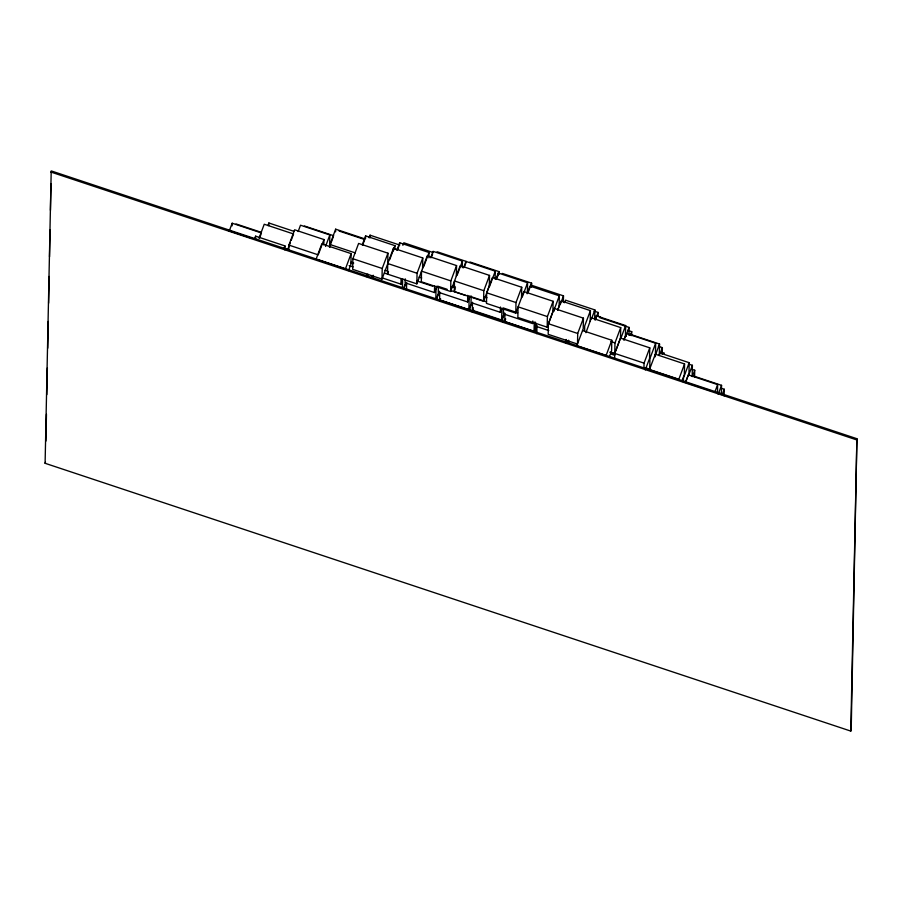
<?xml version="1.0" encoding="UTF-8"?>
<svg xmlns="http://www.w3.org/2000/svg" width="902" height="902" viewBox="0 0 902 902"><rect width="100%" height="100%" fill="white"/><g stroke="black" fill="none" stroke-linecap="round" stroke-linejoin="round"><path stroke-width="1.35" d="M45.1 463.29L51.211 170.906L856.9 438.71L851.195 729.989L850.789 731.094L45.1 463.29L45.517 462.185M45.934 441.078L46.453 414.334M46.836 394.636L47.366 367.903M47.75 348.206L48.268 321.462M48.629 303.173L49.148 276.44M49.531 256.743L50.061 229.999M50.444 210.301L50.963 183.568M232.107 225.872L232.164 223.222L261.49 232.975M255.559 238.816L255.604 236.166L284.931 245.908L284.852 249.888M268.819 225.647L268.875 222.997L294.199 231.419M288.798 250.406L288.899 245.096L294.616 229.796L323.942 239.549L323.841 244.848M329.625 245.547L329.839 234.948L300.513 225.207L298.122 231.577M329.884 247.137L329.929 244.487L335.657 229.176L364.983 238.929L362.593 245.299M335.6 231.825L335.657 229.176M316.095 259.178L321.811 243.878L351.137 253.631L350.934 264.23L348.544 270.6M388.48 271.57L387.522 274.118L387.939 253.18L358.613 243.439L352.885 258.739L352.682 269.337L382.008 279.09L387.725 263.779M365.547 238.545L365.603 235.896L394.929 245.648L394.85 249.629M367.137 274.185L367.08 276.835L368.039 274.287M369.989 237.835L370.045 235.185L399.36 244.938L397.455 250.034M373.124 277.884L373.169 275.234M382.008 279.09L382.211 268.48L387.939 253.18M393.407 250.869L393.452 248.219L422.779 257.961L422.576 268.559M399.62 245.412L399.665 242.762L428.991 252.515L428.89 257.814M382.324 277.951L400.984 284.153L401.086 278.853M402.439 287.637L402.574 281.007M405.223 278.831L405.145 282.811L434.471 292.552L436.85 286.182M406.486 290.376L406.644 282.427M384.455 273.092L416.848 283.859L417.062 273.261L422.779 257.961M434.471 292.552L434.595 285.934M435.835 298.799L436.016 289.531L436.974 286.971M438.361 286.915L438.259 292.214L467.586 301.967L469.491 296.859M439.736 291.898L439.578 299.847L468.905 309.6L471.284 303.219M450.842 280.894L421.516 271.141L421.313 281.74L450.628 291.493L450.842 280.894L456.559 265.583L427.232 255.841L416.848 283.859M454.27 291.56L454.473 280.962L483.799 290.703L483.596 301.302L454.27 291.56L455.228 289.012M456.356 276.192L456.559 265.583M462.286 267.714L462.41 261.095L433.095 251.342L430.705 257.724M467.586 301.967L467.71 295.337M468.905 309.6L469.108 299.002L470.066 296.442M469.987 310.322L470.043 307.672L471.949 302.576M471.148 295.946L471.024 302.576L500.339 312.317L501.771 308.495M504.038 313.603L501.659 319.985L472.332 310.232L472.49 302.283M473.381 312.306L473.437 309.645L472.524 312.205M521.514 297.852L521.728 287.253L492.402 277.5L486.685 292.8L486.471 303.399L515.797 313.152L523.791 291.538L553.106 301.279L552.903 311.889L547.187 327.189L517.861 317.436L518.064 306.838L547.39 316.579L547.187 327.189M450.628 291.493L460.2 265.662L489.527 275.403L489.312 286.002L483.596 301.302M495.119 279.146L495.266 271.186L465.951 261.445L463.56 267.815M498.208 275.651L498.254 273.002L527.58 282.754L527.377 293.353M499.189 274.366L499.246 271.716L469.919 261.975M500.339 312.317L500.452 307.018M501.659 319.985L501.862 309.375M502.707 322.048L502.786 318.068L504.692 312.971M503.53 308.574L503.429 313.873L532.755 323.626L532.8 320.977M536.453 324.878L534.074 331.26L504.748 321.507L504.906 313.558M515.797 313.152L516 302.553L521.728 287.253M531.526 287.14L531.605 283.16L502.279 273.419M534.074 331.26L534.255 321.98M535.157 331.992L536.634 325.509M548.811 330.56L535.472 326.129L535.551 322.149M536.814 333.706L536.972 325.746M548.382 323.717L548.179 334.315L577.505 344.068L577.708 333.469L583.436 318.158L554.11 308.416L548.382 323.717L577.708 333.469M554.053 311.066L554.11 308.416M527.14 293.736L529.993 286.081L559.319 295.833L559.116 306.432L557.684 310.254M563.355 302.486L563.491 295.856L530.613 284.953M566.219 339.479L566.14 343.448L567.099 340.9M568.61 342.873L568.666 340.223M583.436 318.158L583.222 328.768L576.75 345.827M584.597 331.226L584.699 325.926L590.427 310.626L561.1 300.885L557.763 309.803M590.212 321.236L590.427 310.626M594.677 319.195L594.858 309.916L565.531 300.174L564.584 302.722M596.267 318.474L596.312 315.824L625.638 325.566L625.436 336.175L624.004 339.998M598.015 316.41L598.094 312.43L594.091 311.1M582.478 330.515L611.793 340.268L611.59 350.867L609.211 357.248M614.623 358.703L614.984 342.895L620.711 327.595L591.385 317.854L585.928 332.703M620.711 327.595L620.497 338.205L615.739 350.957M626.281 336.153L626.338 333.503L655.664 343.256L655.45 353.855L649.508 369.493L678.834 379.246L684.562 363.946L655.235 354.193L655.179 356.842M628.965 335.386L629.122 327.426L599.796 317.684M631.637 335.623L631.716 331.654L627.713 330.324M643.949 368.456L644.051 363.145L649.767 347.845L620.441 338.103L614.724 353.404L610.778 352.175M649.767 347.845L649.564 358.455L645.268 369.921M659.339 354.621L659.542 344.023L630.227 334.281M662.237 354.26L662.372 347.631L658.37 346.3M683.389 381.986L683.468 378.017L689.196 362.705L659.869 352.964L658.911 355.512M684.562 363.946L684.347 374.544L681.968 380.926M689.196 362.705L688.981 373.315L685.644 382.234M692.184 375.908L692.398 365.31L688.395 363.98M694.596 376.867L694.72 370.237L692.059 369.358M717.485 392.55L717.642 384.602L688.316 374.849L685.452 382.504M721.363 394.591L721.544 385.323L692.217 375.57M724.126 395.865L724.25 389.247L721.589 388.356M850.789 731.094L856.9 438.71M229.3 230.878L232.164 223.222M254.657 238.714L255.604 236.166M258.998 238.263L264.241 224.237L293.567 233.979L291.177 240.36M259.573 238.072L261.005 234.249M267.928 225.545L268.875 222.997M283.972 248.467L284.931 245.908M290.23 242.909L287.839 249.279L285.179 248.4M323.942 239.549L318.226 254.849L288.899 245.096M325.543 246.426L329.839 234.948M329.433 247.193L333.244 237M351.137 253.631L345.421 268.931L317.425 259.618M362.266 244.825L365.603 235.896M369.087 237.745L370.045 235.185M371.184 278.132L372.143 275.584M393.452 248.219L387.736 263.519L417.062 273.261M389.687 259.675L394.929 245.648M396.812 250.418L399.665 242.762M402.878 245.344L403.837 242.785L433.152 252.537M400.984 284.153L402.89 279.056M403.792 287.783L405.697 282.687M403.544 289.565L405.934 283.194M423.748 266.541L428.991 252.515M431.246 257.634L432.678 253.812M436.286 298.855L439.15 291.199M436.963 298.167L439.353 291.786M439.624 301.11L440.571 298.562M457.167 275.121L462.41 261.095M464.53 266.597L465.962 262.775M472.332 310.232L473.279 307.683M472.22 311.9L473.167 309.352M483.799 290.703L489.527 275.403M489.549 286.486L495.266 271.186M495.875 279.383L498.254 273.002M496.867 278.098L499.246 271.716M504.748 321.507L505.695 318.958M522.337 296.781L527.58 282.754M528.268 292.09L531.605 283.16M535.472 326.129L536.431 323.581M547.39 316.579L553.106 301.279M553.602 311.134L559.319 295.833M560.153 304.786L563.491 295.856M591.52 318.846L594.858 309.916M594.892 319.646L596.312 315.824M595.23 320.086L598.094 312.43M611.793 340.268L606.076 355.568L578.081 346.267M620.869 338.318L625.638 325.566M623.958 339.885L626.338 333.503M625.785 336.356L629.122 327.426M630.284 335.476L631.716 331.654M655.664 343.256L649.936 358.556L649.733 369.155L645.731 367.824M655.258 355.501L659.542 344.023M659.993 354.001L662.372 347.631M688.576 375.514L692.398 365.31M692.341 376.619L694.72 370.237M714.779 392.246L717.642 384.602M718.206 394.242L721.544 385.323M722.344 394.343L724.25 389.247M437.109 251.748L466.435 261.501M597.879 316.162L600.54 317.042M339.129 231.047L364.453 239.458M304.391 225.974L333.717 235.726M486.685 292.8L516 302.553M661.809 352.276L664.481 353.167M329.929 244.487L355.264 252.898M452.488 285.663L455.149 286.554M484.306 296.826L486.967 297.716M451.519 286.543L455.51 287.873M419.069 277.083L421.73 277.974M610.992 341.576L614.984 342.895M469.265 296.104L486.595 301.866M437.831 286.216L447.155 289.317M451.158 290.647L465.815 295.518M502.989 307.875L517.658 312.757M352.885 258.739L382.211 268.48M384.996 270.217L387.668 271.107M416.679 280.894L432.667 286.205M236.065 223.955L261.388 232.366M351.058 262.178L353.719 263.057M350.528 262.707L353.201 263.587M614.724 353.404L644.051 363.145M349.13 265.594L353.133 266.924M609.786 352.242L615.119 354.012M610.744 353.956L614.736 355.287M226.966 229.954L252.301 238.365M683.13 381.58L711.114 390.882M50.805 172.011L856.483 439.815"/></g></svg>
